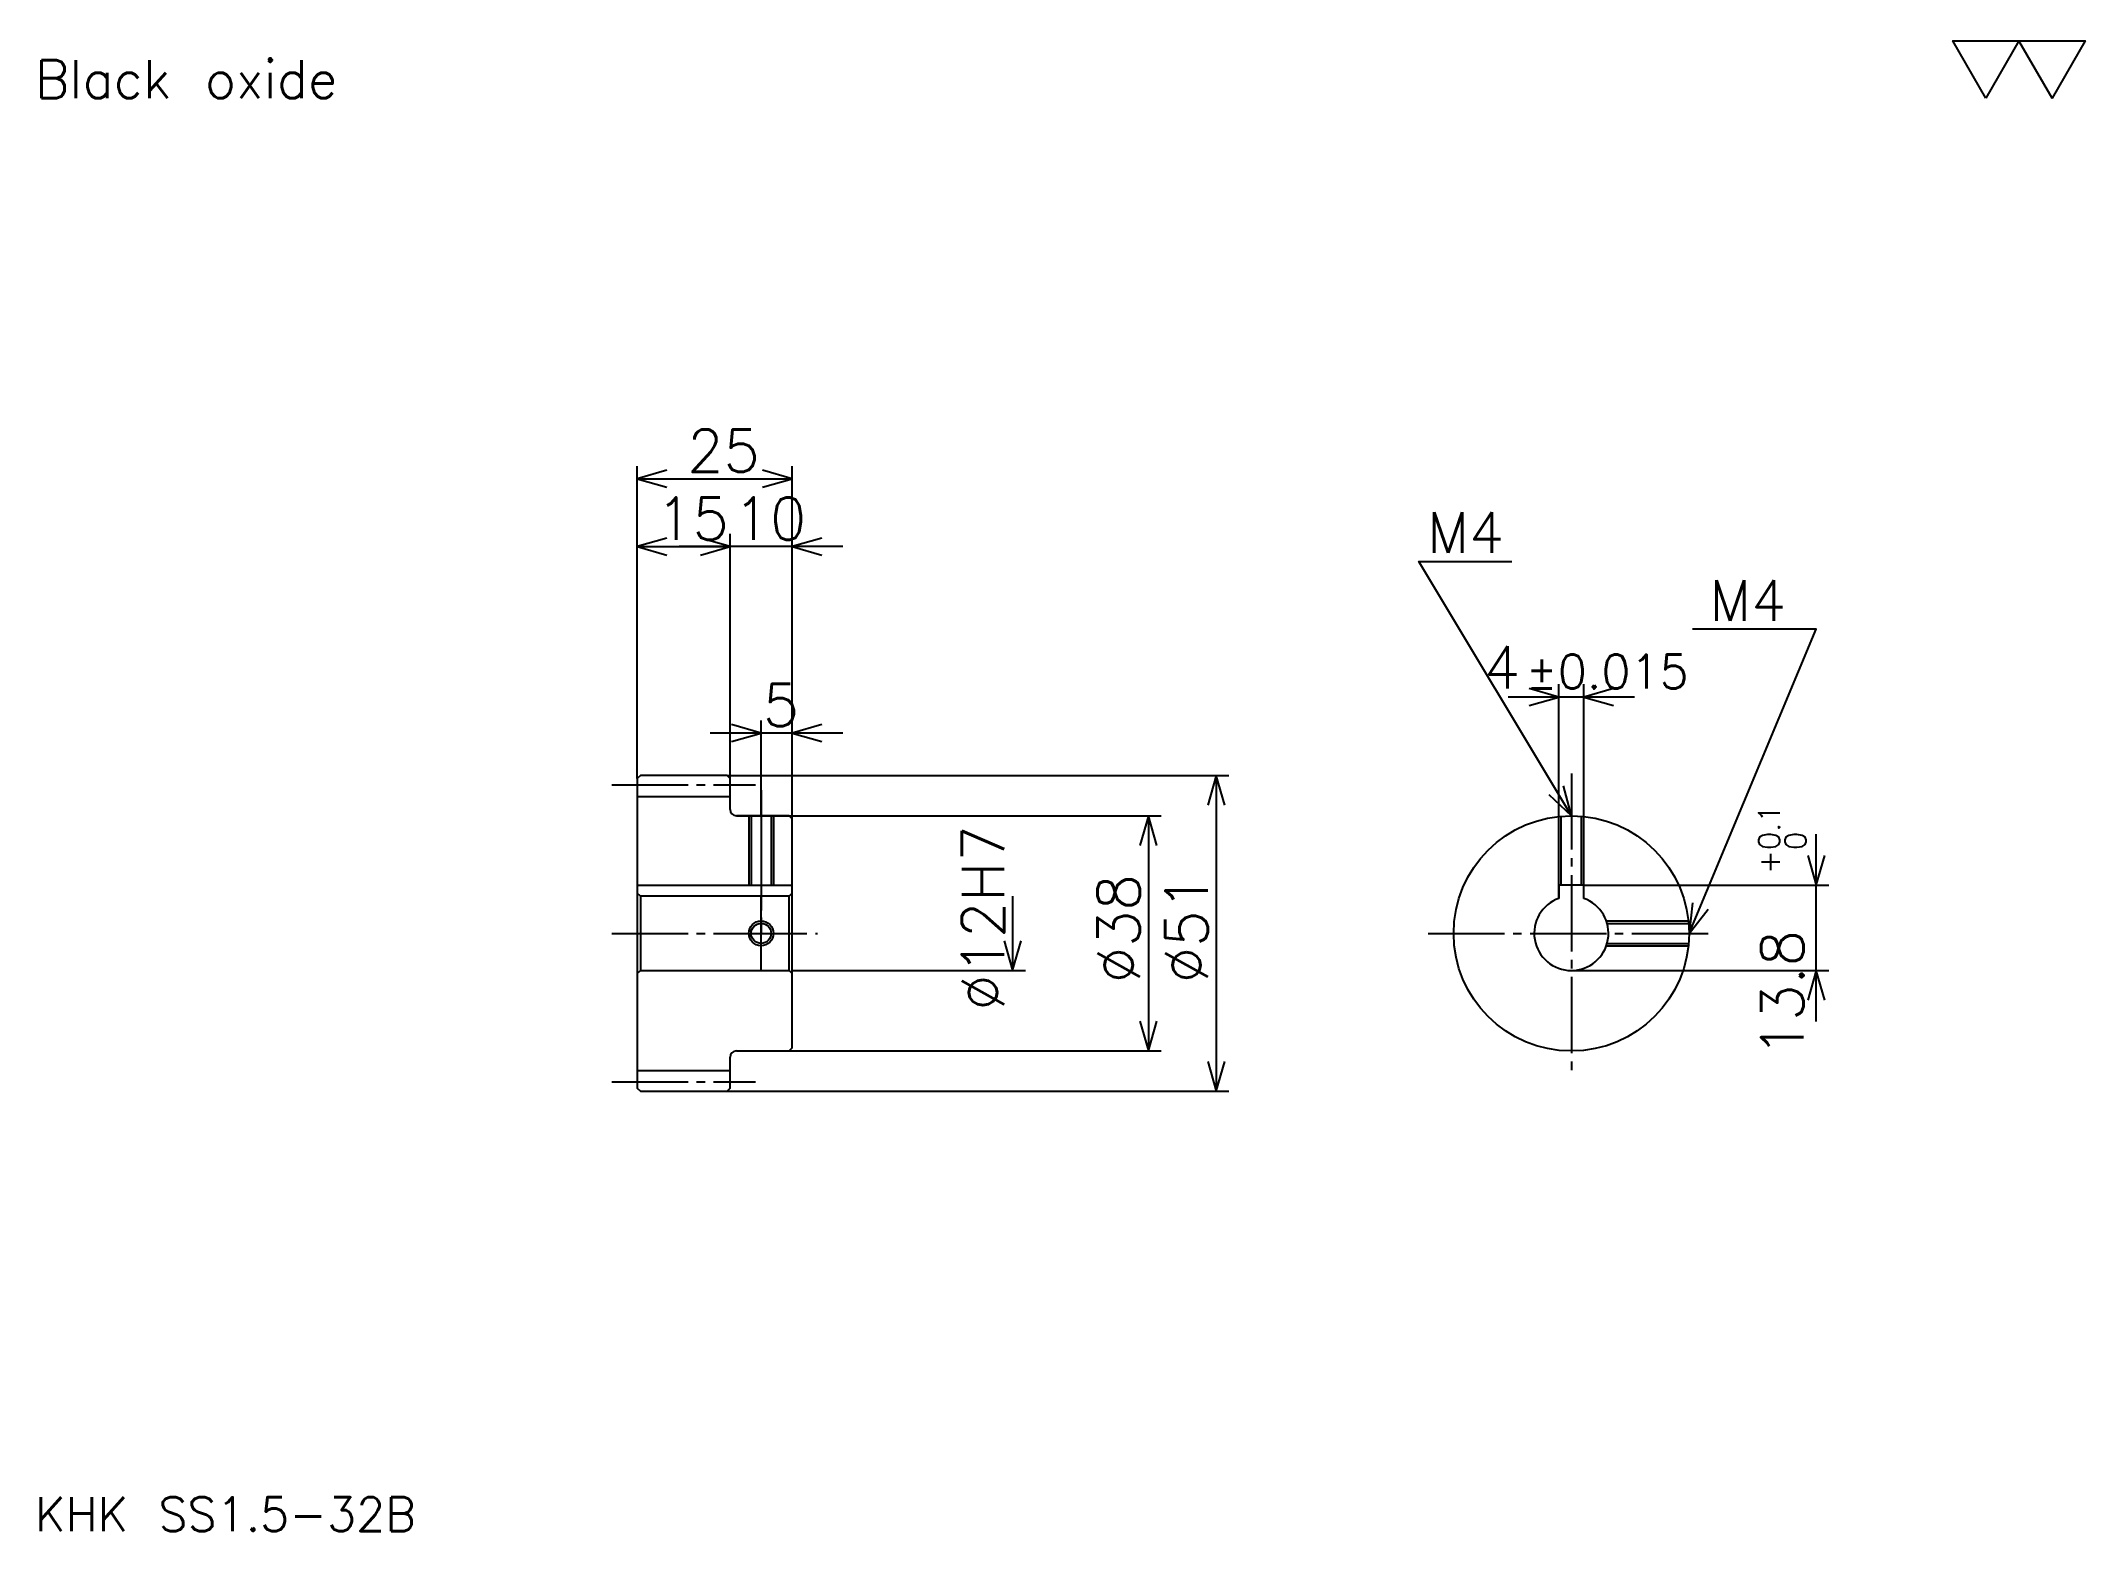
# Model space of a CAD drawing. Extents: x 15 to 345, y 15 to 256.
import ezdxf

# ---------------------------------------------------------------- set-up
doc = ezdxf.new("R2010")
doc.units = 0
doc.linetypes.add('DASHDOT', pattern=[16.434782, 12.326087, -1.369565, 1.369565, -1.369565])
doc.layers.get('0').update_dxf_attribs({"linetype": 'CONTINUOUS'})
doc.layers.add('DASHDOT', color=6, linetype='DASHDOT')
doc.styles.add('KANJI', font='TXT', dxfattribs={"bigfont": 'BIGFONT'})

msp = doc.modelspace()

# ---------------------------------------------------------------- linework, layer by layer
at = {"color": 5}
for p, q in [((110.934776, 137.119568), (110.934776, 187.108704)), ((110.934776, 185.054352), (135.934784, 185.054352)), ((135.934784, 137.119568), (135.934784, 187.108704)), ((125.934776, 137.119568), (125.934776, 176.152176)), ((110.934776, 174.097824), (125.934776, 174.097824)), ((144.152161, 174.097824), (117.717384, 174.097824)), ((259.760864, 119.419571), (259.760864, 151.847824)), ((263.760864, 119.419571), (263.760864, 151.847824)), ((271.978241, 149.793488), (251.543457, 149.793488)), ((130.934784, 137.119568), (130.934784, 146.021744)), ((144.152161, 143.967392), (122.717384, 143.967392)), ((110.934776, 136.619568), (110.934776, 137.119568)), ((125.434776, 137.119568), (135.934784, 137.119568)), ((125.934776, 136.619568), (125.934776, 137.119568)), ((130.934784, 130.619568), (130.934784, 137.119568)), ((130.934784, 130.619568), (130.934784, 137.119568)), ((135.934784, 137.119568), (206.467377, 137.119568)), ((135.934784, 130.119568), (135.934784, 137.119568)), ((204.41304, 137.119568), (204.41304, 86.119568)), ((126.934776, 130.619568), (135.934784, 130.619568)), ((135.934784, 130.619568), (195.510864, 130.619568)), ((193.456512, 130.619568), (193.456512, 92.619568)), ((301.304352, 97.402176), (301.304352, 127.636963)), ((263.760864, 119.419571), (303.358704, 119.419571)), ((171.543472, 117.619568), (171.543472, 105.619568)), ((135.934784, 105.619568), (173.597824, 105.619568)), ((261.760864, 105.619568), (303.358704, 105.619568)), ((126.934776, 92.619568), (135.934784, 92.619568)), ((135.934784, 92.619568), (195.510864, 92.619568)), ((125.434776, 86.119568), (135.934784, 86.119568)), ((135.934784, 86.119568), (206.467377, 86.119568))]:
    msp.add_line(p, q, dxfattribs=at)
at = {"color": 4}
for p, q in [((110.934776, 133.744568), (125.934776, 133.744568)), ((110.934776, 119.419571), (135.934784, 119.419571)), ((111.434776, 117.619568), (111.434776, 105.619568)), ((135.434784, 117.619568), (135.934784, 118.119568)), ((135.434784, 105.619568), (135.934784, 105.119568)), ((110.934776, 89.494568), (125.934776, 89.494568))]:
    msp.add_line(p, q, dxfattribs=at)
at = {"color": 7}
msp.add_lwpolyline([(328.695648, 246.521744), (323.35434, 255.779999), (344.719574, 255.779999), (339.378265, 246.521744), (334.036957, 255.779999), (328.695648, 246.521744)], dxfattribs=at)
at = {"color": 5}
for points in [[(115.728256, 186.42392), (110.934776, 185.054352), (115.728256, 183.684784)], [(131.141296, 183.684784), (135.934784, 185.054352), (131.141296, 186.42392)], [(115.728256, 175.467392), (110.934776, 174.097824), (115.728256, 172.728271)], [(121.141296, 172.728271), (125.934776, 174.097824), (121.141296, 175.467392)], [(121.141296, 172.728271), (125.934776, 174.097824), (121.141296, 175.467392)], [(140.728256, 175.467392), (135.934784, 174.097824), (140.728256, 172.728271)], [(261.760864, 130.619568), (237.108688, 171.706528), (252.17392, 171.706528)], [(280.760864, 111.619568), (301.304352, 160.75), (281.308685, 160.75)], [(254.967377, 148.42392), (259.760864, 149.793488), (254.967377, 151.16304)], [(268.554321, 151.16304), (263.760864, 149.793488), (268.554321, 148.42392)], [(126.141296, 142.597824), (130.934784, 143.967392), (126.141296, 145.33696)], [(140.728256, 145.33696), (135.934784, 143.967392), (140.728256, 142.597824)], [(205.782608, 132.326096), (204.41304, 137.119568), (203.043472, 132.326096)], [(258.120239, 134.025299), (261.760864, 130.619568), (260.469025, 135.43457)], [(194.82608, 125.826088), (193.456512, 130.619568), (192.086945, 125.826088)], [(299.934784, 124.213043), (301.304352, 119.419571), (302.67392, 124.213043)], [(281.346497, 116.570343), (280.760864, 111.619568), (283.873596, 115.513657)], [(170.173904, 110.413048), (171.543472, 105.619568), (172.91304, 110.413048)], [(302.67392, 100.826088), (301.304352, 105.619568), (299.934784, 100.826088)], [(192.086945, 97.413048), (193.456512, 92.619568), (194.82608, 97.413048)], [(203.043472, 90.913048), (204.41304, 86.119568), (205.782608, 90.913048)]]:
    msp.add_lwpolyline(points, dxfattribs=at)
at = {"color": 4}
for points in [[(125.934776, 131.619568), (125.934776, 136.619568), (125.434776, 137.119568), (111.434776, 137.119568), (110.934776, 136.619568), (110.934776, 105.119568)], [(126.934776, 92.619568), (135.434784, 92.619568), (135.934784, 93.119568), (135.934784, 130.119568), (135.434784, 130.619568), (126.934776, 130.619568)], [(128.934784, 130.619568), (128.934784, 119.419571)], [(129.314774, 130.619568), (129.314774, 119.419571)], [(132.554779, 130.619568), (132.554779, 119.419571)], [(132.934784, 130.619568), (132.934784, 119.419571)], [(259.760864, 117.276421), (259.760864, 130.514008)], [(260.140869, 119.419571), (260.140869, 130.550385)], [(263.380859, 119.419571), (263.380859, 130.550385)], [(263.760864, 117.276421), (263.760864, 130.514008)], [(263.760864, 117.276421), (263.760864, 119.419571), (259.760864, 119.419571), (259.760864, 117.276421)], [(110.934776, 105.119568), (111.434776, 105.619568), (135.434784, 105.619568), (135.434784, 117.619568), (111.434776, 117.619568), (110.934776, 118.119568)], [(267.417725, 113.619568), (280.655304, 113.619568)], [(267.538025, 113.239571), (280.691681, 113.239571)], [(267.417725, 109.619568), (280.655304, 109.619568)], [(267.538025, 109.999565), (280.691681, 109.999565)], [(110.934776, 105.119568), (110.934776, 86.619568), (111.434776, 86.119568), (125.434776, 86.119568), (125.934776, 86.619568), (125.934776, 91.619568)]]:
    msp.add_lwpolyline(points, dxfattribs=at)
for centre, radius in [((261.760864, 111.619568), 19), ((130.934784, 111.619568), 1.62)]:
    msp.add_circle(centre, radius, dxfattribs=at)
at = {"color": 7}
msp.add_circle((130.934784, 111.619568), 2, dxfattribs=at)
at = {"color": 4}
for centre, radius, start, end in [((126.934776, 131.619568), 1, 180, 270), ((261.760864, 111.619568), 6, 109.47122094, 70.52877906), ((126.934776, 91.619568), 1, 90, 180)]:
    msp.add_arc(centre, radius, start, end, dxfattribs=at)
at = {"layer": 'DASHDOT', "color": 7}
for p, q in [((106.82608, 135.619568), (130.043472, 135.619568)), ((261.760864, 137.467392), (261.760864, 88.510872)), ((130.934784, 130.619568), (130.934784, 111.619568)), ((106.82608, 111.619568), (140.043472, 111.619568)), ((238.652161, 111.619568), (284.869568, 111.619568)), ((106.82608, 87.619568), (130.043472, 87.619568))]:
    msp.add_line(p, q, dxfattribs=at)
for points in [[(130.934784, 134.728271), (130.934784, 115.310875)], [(130.934784, 105.510872), (130.934784, 117.728264)], [(124.82608, 111.619568), (137.043472, 111.619568)]]:
    msp.add_lwpolyline(points, dxfattribs=at)

# ---------------------------------------------------------------- texts
at = {"color": 7, "style": 'KANJI'}
for s, height, p in [('Black oxide', 6.163043, (13.695652, 246.521744)), ('25', 6.847826, (118.983688, 186.149994)), ('15', 6.847826, (113.983688, 175.193481)), ('10', 6.847826, (126.483688, 175.193481)), ('M4', 6.573913, (238.478256, 173.07608)), ('M4', 6.573913, (284.047821, 162.119568)), ('4', 6.847826, (247.62558, 151.16304)), ('%%p0.015', 5.478261, (254.404083, 151.16304)), ('5', 6.847826, (131.209229, 145.063049)), ('KHK SS1.5-32B', 5.478261, (13.695652, 15.065217))]:
    msp.add_text(s, height=height, dxfattribs=at).set_placement(p)
for s, height, p in [('0.1', 3.423913, (295.415222, 125.088844)), ('%%c12H7', 6.847826, (170.173904, 99.122284)), ('0', 3.423913, (299.660858, 125.088844)), ('+', 3.423913, (295.415222, 121.254066)), ('%%c38', 6.847826, (192.086945, 103.573372)), ('%%c51', 6.847826, (203.043472, 103.573372)), ('13.8', 6.847826, (299.25, 91.61396))]:
    msp.add_text(s, height=height, rotation=90, dxfattribs=at).set_placement(p)

doc.saveas('drawing.dxf')
